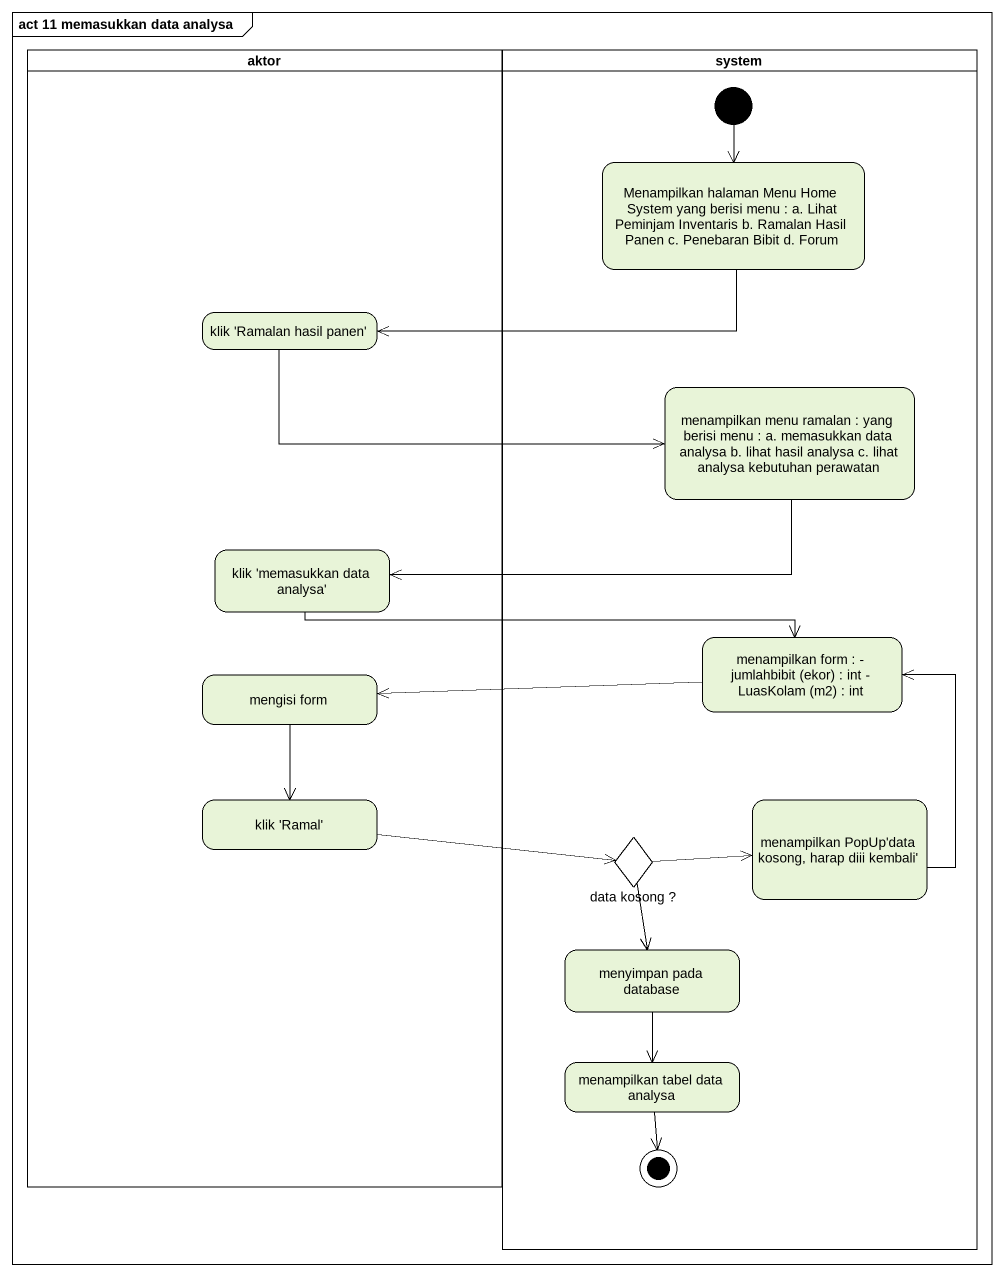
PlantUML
@startuml
mainframe act 11 memasukkan data analysa
hide empty description
state aktor <<partition>> {
  state "klik 'Ramalan hasil panen'" as klik_Ramalan_hasil_panen
  state "klik 'memasukkan data analysa'" as klik_memasukkan_data_analysa
  state "mengisi form" as mengisi_form
  state "klik 'Ramal'" as klik_Ramal
}
state system <<partition>> {
  state "Menampilkan halaman Menu Home System yang berisi menu : a. Lihat Peminjam Inventaris b. Ramalan Hasil Panen c. Penebaran Bibit d. Forum" as Menampilkan_halaman_Menu
  state "menampilkan menu ramalan : yang berisi menu : a. memasukkan data analysa b. lihat hasil analysa c. lihat analysa kebutuhan perawatan" as menampilkan_menu_ramalan
  state "menampilkan form : - jumlahbibit (ekor) : int - LuasKolam (m2) : int" as menampilkan_form
  state "menampilkan PopUp'data kosong, harap diii kembali'" as menampilkan_PopUp_data
  state "data kosong ?" as data_kosong <<choice>>
  state "menyimpan pada database" as menyimpan_pada_database
  state "menampilkan tabel data analysa" as menampilkan_tabel_data
  [*] --> Menampilkan_halaman_Menu
  menampilkan_tabel_data --> [*]
}
Menampilkan_halaman_Menu -left-> klik_Ramalan_hasil_panen
klik_Ramalan_hasil_panen -right-> menampilkan_menu_ramalan
menampilkan_menu_ramalan -left-> klik_memasukkan_data_analysa
klik_memasukkan_data_analysa -right-> menampilkan_form
menampilkan_form -left-> mengisi_form
mengisi_form --> klik_Ramal
klik_Ramal -right-> data_kosong
menampilkan_PopUp_data -up-> menampilkan_form
data_kosong -right-> menampilkan_PopUp_data
data_kosong --> menyimpan_pada_database
menyimpan_pada_database --> menampilkan_tabel_data
@enduml
